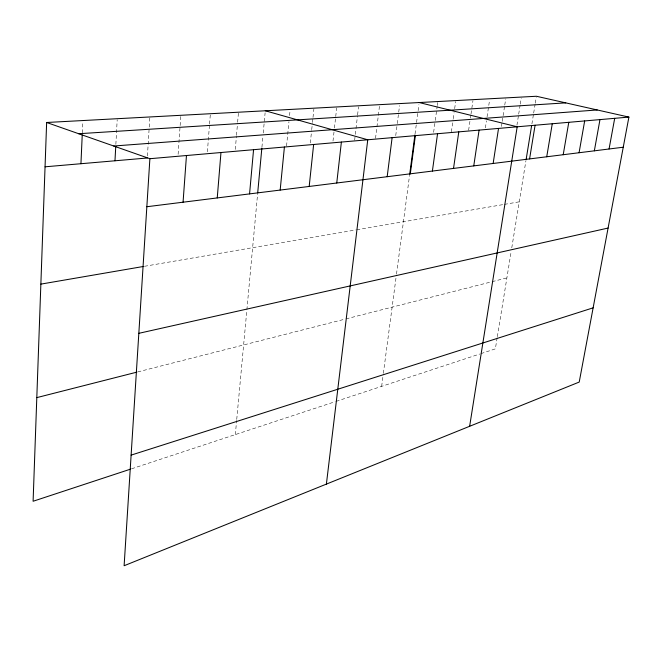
<?xml version="1.0" encoding="UTF-8"?>
<svg xmlns="http://www.w3.org/2000/svg" width="662" height="662" viewBox="0 0 662 662"><rect width="100%" height="100%" fill="white"/><g stroke="black" fill="none" stroke-linecap="round" stroke-linejoin="round"><path stroke-width="0.5" stroke-dasharray="3.31 2.48" d="M82.336 132.88L82.841 121.568M115.858 144.366L117.199 119.731M147.427 155.951L149.802 117.985M178.111 154.329L180.072 126.599M180.138 125.573L180.792 116.33M207.388 151.805L209.482 125.044M209.564 124.009L210.375 113.723M235.3 149.422L236.417 136.347M236.5 135.346L237.534 123.273M237.625 122.271L238.394 113.219M235.333 434.595L236.64 420.411M236.739 419.394L257.601 193.974M261.937 147.121L262.872 137.026M263.244 132.988L265.114 112.797M286.555 146.004L288.963 121.634M289.567 115.544L290.072 110.463M310.321 142.942L311.612 130.671M311.719 129.653L312.365 123.513M312.472 122.495L312.903 118.399M313.01 117.381L313.871 109.197M333.003 141.014L334.004 131.995M334.451 127.989L336.677 107.956M354.65 140.145L357.48 115.883M357.596 114.874L358.539 106.789M375.536 138.341L379.525 105.68M395.735 135.611L397.142 124.597M397.266 123.595L399.558 105.581M381.643 386.36L383.232 374.353M383.364 373.351L396.373 275.044M396.505 274.027L409.571 175.298M415.041 133.939L417.995 111.655M418.127 110.645L418.93 104.563M433.618 132.359L435.124 121.419M435.257 120.426L437.168 106.516M437.301 105.515L437.714 102.536M451.376 131.812L453.089 119.723M453.23 118.713L454.091 112.672M454.662 108.642L455.663 101.592M468.613 130.323L470.26 119.077M470.409 118.059L470.856 114.989M471.005 113.972L472.949 100.674M485.395 127.89L486.454 120.856M487.058 116.843L489.623 99.763M501.448 126.492L502.077 122.404M502.235 121.386L504.601 106.069M504.758 105.051L505.71 98.919M516.939 125.176L518.536 115.138M518.694 114.129L520.125 105.101M520.282 104.091L521.242 98.075M497.17 337.711L495.35 348.874L480.686 353.707M497.336 336.693L510.948 252.892M511.776 247.82L525.926 160.742M531.909 123.902L533.514 114.03M533.671 113.045L535.119 104.166M535.277 103.173L536.237 97.256M131.589 468.795L335.137 401.693M336.089 401.379L479.735 354.021M137.754 371.912L345.026 319.134M345.994 318.885L491.163 281.921M492.114 281.673L506.885 277.916M144.482 266.29L355.701 229.954M356.686 229.788L503.41 204.541M504.378 204.376L519.248 201.819"/><path stroke-width="0.99" d="M46.638 122.487L149.885 158.706L124.117 565.737L579.217 382.065L628.9 117.091L536.402 96.263L46.638 122.487L33.1 501.258L130.629 469.11M80.938 163.713L82.237 134.932M114.973 160.783L115.751 146.418M183.06 202.2L186.461 155.529M217.244 197.93L220.967 152.525M249.566 193.892L253.563 149.695M257.692 192.965L261.846 148.131M280.167 190.068L284.412 147.014M309.187 186.444L313.639 144.473M336.751 183.002L341.385 142.065M326.391 484.104L367.749 139.781L265.297 110.777M387.179 176.704L392.119 137.663M409.704 174.305L414.909 134.949M410.299 173.816L415.355 135.644M432.394 171.053L437.557 133.716M453.528 168.421L458.783 131.87M473.76 165.889L479.089 130.108M493.14 163.473L498.536 128.42M469.639 426.287L517.188 126.798L419.203 102.544M526.083 159.757L531.586 125.888M529.583 158.913L535.086 125.242M546.729 156.778L552.265 123.753M563.213 154.718L568.782 122.313M579.076 152.732L584.67 120.931M594.344 150.828L599.971 119.607M609.065 148.991L614.7 118.324M131.117 455.117L593.135 307.838M36.807 397.622L136.777 372.16M138.83 333.325L608.097 228.059M40.862 284.122L143.48 266.463M146.848 206.726L623.248 147.221M149.885 158.706L628.9 117.091M45.057 166.807L147.295 158.003M113.707 146.012L597.198 109.958M78.67 133.724L565.77 102.875"/></g></svg>
